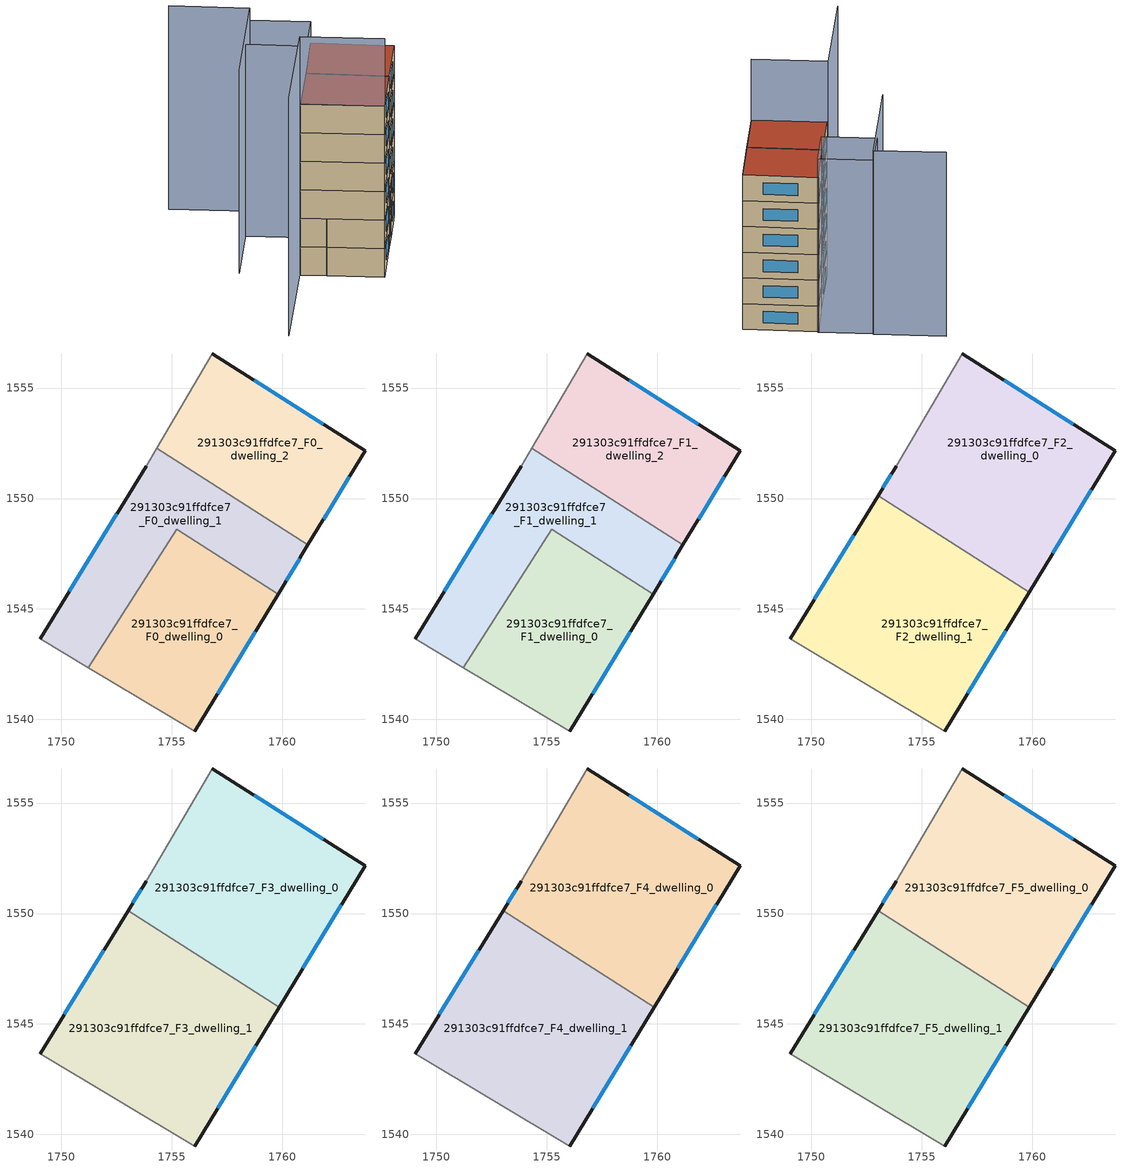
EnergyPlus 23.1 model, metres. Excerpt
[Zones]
291303c91ffdfce7_F0_dwelling_0
 floor ground (EU_floor_Construction): 1759.81,1545.67 1756.04,1539.45 1751.23,1542.34 1755.23,1548.6 z0
 wall outside (EU_wall_Construction): 1756.04,1539.45 1759.81,1545.67 z0:3
 wall adiabatic (EU_wall_Construction): 1751.23,1542.34 1756.04,1539.45 z0:3
 wall to 291303c91ffdfce7_F0_dwelling_1 (EU_wall_Construction): 1759.81,1545.67 1755.23,1548.6 1751.23,1542.35 z0:3
 window (EU_Window_Construction): 1757.08,1541.17 1758.78,1543.96 z0.83:2.17
291303c91ffdfce7_F0_dwelling_1
 floor ground (EU_floor_Construction): 1761.17,1547.9 1759.81,1545.67 1755.23,1548.6 1751.23,1542.34 1749.04,1543.66 1753.84,1551.46 1754.32,1552.27 z0
 wall outside (EU_wall_Construction): 1753.84,1551.46 1749.04,1543.66 / 1759.81,1545.67 1761.17,1547.9 z0:3
 wall adiabatic (EU_wall_Construction): 1749.04,1543.66 1751.23,1542.34 / 1754.32,1552.27 1753.84,1551.46 z0:3
 wall to 291303c91ffdfce7_F0_dwelling_2 (EU_wall_Construction): 1761.17,1547.9 1754.32,1552.27 z0:3
 window (EU_Window_Construction): 1752.52,1549.32 1750.36,1545.81 / 1760.19,1546.28 1760.79,1547.29 z0.83:2.17
291303c91ffdfce7_F0_dwelling_2
 floor ground (EU_floor_Construction): 1763.75,1552.16 1761.17,1547.9 1754.32,1552.27 1756.85,1556.57 z0
 wall outside (EU_wall_Construction): 1761.17,1547.9 1763.75,1552.16 1756.85,1556.57 z0:3
 wall adiabatic (EU_wall_Construction): 1756.85,1556.57 1754.32,1552.27 z0:3
 window (EU_Window_Construction): 1761.85,1553.37 1758.75,1555.35 / 1761.88,1549.07 1763.04,1550.99 z0.83:2.17
291303c91ffdfce7_F1_dwelling_0
 floor to 291303c91ffdfce7_F0_dwelling_0 (EU_floor_Construction): 1759.81,1545.67 1756.04,1539.45 1751.23,1542.34 1755.23,1548.6 z3
 wall outside (EU_wall_Construction): 1756.04,1539.45 1759.81,1545.67 z3:6
 wall adiabatic (EU_wall_Construction): 1751.23,1542.34 1756.04,1539.45 z3:6
 wall to 291303c91ffdfce7_F1_dwelling_1 (EU_wall_Construction): 1759.81,1545.67 1755.23,1548.6 1751.23,1542.35 z3:6
 window (EU_Window_Construction): 1757.08,1541.17 1758.78,1543.96 z3.83:5.17
291303c91ffdfce7_F1_dwelling_1
 floor to 291303c91ffdfce7_F0_dwelling_1 (EU_floor_Construction): 1761.17,1547.9 1759.81,1545.67 1755.23,1548.6 1751.23,1542.34 1749.04,1543.66 1753.84,1551.46 1754.32,1552.27 z3
 wall outside (EU_wall_Construction): 1753.84,1551.46 1749.04,1543.66 / 1759.81,1545.67 1761.17,1547.9 z3:6
 wall adiabatic (EU_wall_Construction): 1749.04,1543.66 1751.23,1542.34 / 1754.32,1552.27 1753.84,1551.46 z3:6
 wall to 291303c91ffdfce7_F1_dwelling_2 (EU_wall_Construction): 1761.17,1547.9 1754.32,1552.27 z3:6
 window (EU_Window_Construction): 1752.52,1549.32 1750.36,1545.81 / 1760.19,1546.28 1760.79,1547.29 z3.83:5.17
291303c91ffdfce7_F1_dwelling_2
 floor to 291303c91ffdfce7_F0_dwelling_2 (EU_floor_Construction): 1763.75,1552.16 1761.17,1547.9 1754.32,1552.27 1756.85,1556.57 z3
 wall outside (EU_wall_Construction): 1761.17,1547.9 1763.75,1552.16 1756.85,1556.57 z3:6
 wall adiabatic (EU_wall_Construction): 1756.85,1556.57 1754.32,1552.27 z3:6
 window (EU_Window_Construction): 1761.85,1553.37 1758.75,1555.35 / 1761.88,1549.07 1763.04,1550.99 z3.83:5.17
291303c91ffdfce7_F2_dwelling_0
 floor to 291303c91ffdfce7_F1_dwelling_2 (EU_floor_Construction): 1763.75,1552.16 1761.17,1547.9 1754.32,1552.27 1756.85,1556.57 z6
 floor to 291303c91ffdfce7_F1_dwelling_1 (EU_floor_Construction): 1761.17,1547.9 1759.87,1545.76 1753.02,1550.13 1753.84,1551.46 1754.32,1552.27 z6
 wall outside (EU_wall_Construction): 1753.84,1551.46 1753.02,1550.13 / 1759.87,1545.76 1763.75,1552.16 1756.85,1556.57 z6:9
 wall adiabatic (EU_wall_Construction): 1756.85,1556.57 1753.84,1551.46 z6:9
 wall to 291303c91ffdfce7_F2_dwelling_1 (EU_wall_Construction): 1753.02,1550.13 1759.87,1545.76 z6:9
 window (EU_Window_Construction): 1753.62,1551.1 1753.25,1550.5 / 1761.85,1553.37 1758.75,1555.35 / 1760.94,1547.52 1762.68,1550.4 z6.83:8.17
291303c91ffdfce7_F2_dwelling_1
 floor to 291303c91ffdfce7_F1_dwelling_0 (EU_floor_Construction): 1759.81,1545.67 1756.04,1539.45 1751.23,1542.34 1755.23,1548.6 z6
 floor to 291303c91ffdfce7_F1_dwelling_1 (EU_floor_Construction): 1759.87,1545.76 1759.81,1545.67 1755.23,1548.6 1751.23,1542.34 1749.04,1543.66 1753.02,1550.13 z6
 wall outside (EU_wall_Construction): 1756.04,1539.45 1759.87,1545.76 / 1753.02,1550.13 1749.04,1543.66 z6:9
 wall adiabatic (EU_wall_Construction): 1749.04,1543.66 1756.04,1539.45 z6:9
 window (EU_Window_Construction): 1757.09,1541.19 1758.81,1544.02 / 1751.93,1548.35 1750.13,1545.44 z6.83:8.17
291303c91ffdfce7_F3_dwelling_0
 floor to 291303c91ffdfce7_F2_dwelling_0 (EU_floor_Construction): 1763.75,1552.16 1759.87,1545.76 1753.02,1550.13 1753.84,1551.46 1756.85,1556.57 z9
 wall outside (EU_wall_Construction): 1753.84,1551.46 1753.02,1550.13 / 1759.87,1545.76 1763.75,1552.16 1756.85,1556.57 z9:12
 wall adiabatic (EU_wall_Construction): 1756.85,1556.57 1753.84,1551.46 z9:12
 wall to 291303c91ffdfce7_F3_dwelling_1 (EU_wall_Construction): 1753.02,1550.13 1759.87,1545.76 z9:12
 window (EU_Window_Construction): 1753.62,1551.1 1753.25,1550.5 / 1761.85,1553.37 1758.75,1555.35 / 1760.94,1547.52 1762.68,1550.4 z9.83:11.17
291303c91ffdfce7_F3_dwelling_1
 floor to 291303c91ffdfce7_F2_dwelling_1 (EU_floor_Construction): 1759.87,1545.76 1756.04,1539.45 1749.04,1543.66 1753.02,1550.13 z9
 wall outside (EU_wall_Construction): 1756.04,1539.45 1759.87,1545.76 / 1753.02,1550.13 1749.04,1543.66 z9:12
 wall adiabatic (EU_wall_Construction): 1749.04,1543.66 1756.04,1539.45 z9:12
 window (EU_Window_Construction): 1757.09,1541.19 1758.81,1544.02 / 1751.93,1548.35 1750.13,1545.44 z9.83:11.17
291303c91ffdfce7_F4_dwelling_0
 floor to 291303c91ffdfce7_F3_dwelling_0 (EU_floor_Construction): 1763.75,1552.16 1759.87,1545.76 1753.02,1550.13 1753.84,1551.46 1756.85,1556.57 z12
 wall outside (EU_wall_Construction): 1753.84,1551.46 1753.02,1550.13 / 1759.87,1545.76 1763.75,1552.16 1756.85,1556.57 z12:15
 wall adiabatic (EU_wall_Construction): 1756.85,1556.57 1753.84,1551.46 z12:15
 wall to 291303c91ffdfce7_F4_dwelling_1 (EU_wall_Construction): 1753.02,1550.13 1759.87,1545.76 z12:15
 window (EU_Window_Construction): 1753.62,1551.1 1753.25,1550.5 / 1761.85,1553.37 1758.75,1555.35 / 1760.94,1547.52 1762.68,1550.4 z12.83:14.17
291303c91ffdfce7_F4_dwelling_1
 floor to 291303c91ffdfce7_F3_dwelling_1 (EU_floor_Construction): 1759.87,1545.76 1756.04,1539.45 1749.04,1543.66 1753.02,1550.13 z12
 wall outside (EU_wall_Construction): 1756.04,1539.45 1759.87,1545.76 / 1753.02,1550.13 1749.04,1543.66 z12:15
 wall adiabatic (EU_wall_Construction): 1749.04,1543.66 1756.04,1539.45 z12:15
 window (EU_Window_Construction): 1757.09,1541.19 1758.81,1544.02 / 1751.93,1548.35 1750.13,1545.44 z12.83:14.17
291303c91ffdfce7_F5_dwelling_0
 floor to 291303c91ffdfce7_F4_dwelling_0 (EU_floor_Construction): 1763.75,1552.16 1759.87,1545.76 1753.02,1550.13 1753.84,1551.46 1756.85,1556.57 z15
 wall outside (EU_wall_Construction): 1753.84,1551.46 1753.02,1550.13 / 1759.87,1545.76 1763.75,1552.16 1756.85,1556.57 z15:18
 wall adiabatic (EU_wall_Construction): 1756.85,1556.57 1753.84,1551.46 z15:18
 wall to 291303c91ffdfce7_F5_dwelling_1 (EU_wall_Construction): 1753.02,1550.13 1759.87,1545.76 z15:18
 window (EU_Window_Construction): 1753.62,1551.1 1753.25,1550.5 / 1761.85,1553.37 1758.75,1555.35 / 1760.94,1547.52 1762.68,1550.4 z15.83:17.17
 roof outside (EU_roof_Construction): 1759.87,1545.76 1763.75,1552.16 1756.85,1556.57 1753.84,1551.46 1753.02,1550.13 z18
291303c91ffdfce7_F5_dwelling_1
 floor to 291303c91ffdfce7_F4_dwelling_1 (EU_floor_Construction): 1759.87,1545.76 1756.04,1539.45 1749.04,1543.66 1753.02,1550.13 z15
 wall outside (EU_wall_Construction): 1756.04,1539.45 1759.87,1545.76 / 1753.02,1550.13 1749.04,1543.66 z15:18
 wall adiabatic (EU_wall_Construction): 1749.04,1543.66 1756.04,1539.45 z15:18
 window (EU_Window_Construction): 1757.09,1541.19 1758.81,1544.02 / 1751.93,1548.35 1750.13,1545.44 z15.83:17.17
 roof outside (EU_roof_Construction): 1756.04,1539.45 1759.87,1545.76 1753.02,1550.13 1749.04,1543.66 z18
shading: 1741.16,1530.99 1749.01,1543.77 / 1749.01,1543.77 1756.04,1539.45 z0:25.1; 1745.24,1563.88 1751.94,1559.77 / 1751.94,1559.77 1744.04,1546.86 z0:21.4; 1748.74,1554.57 1751.84,1559.67 / 1751.84,1559.67 1756.95,1556.57 / 1756.95,1556.57 1753.84,1551.46 / 1753.84,1551.46 1748.74,1554.57 z0:20.2
[Building]
EU S2 Campaign: North Axis=0; Terrain=City; Solar Distribution=FullExterior
[Site:Location]
Lyon-Bron: Latitude=45.75; Longitude=5; Time Zone=1; Elevation=198
[SizingPeriod:WeatherFileDays]
AnnualSizingPeriod: Begin Month=1; Begin Day of Month=1; End Month=12; End Day of Month=31; Day of Week for Start Day=Monday; Use Weather File Daylight Saving Period=No; Use Weather File Rain and Snow Indicators=No
[MATERIAL]
EU_InternalMass_Material: Roughness=MediumRough; Thickness=0.1; Conductivity=1; Density=1800; Specific Heat=900; Thermal Absorptance=0.9; Solar Absorptance=0.7; Visible Absorptance=0.7
[MATERIAL:NOMASS] Roughness=MediumRough; Thermal Absorptance=0.9; Solar Absorptance=0.7; Visible Absorptance=0.7
Name | Thermal Resistance
EU_wall_NoMass | 0.87146
EU_roof_NoMass | 0.842276
EU_floor_NoMass | 0.496999
[WINDOWMATERIAL:SIMPLEGLAZINGSYSTEM]
EU_Window_SimpleGlazing: UFactor=2.2525; Solar Heat Gain Coefficient=0.76; Visible Transmittance=0.76
[CONSTRUCTION]
EU_wall_Construction: EU_wall_NoMass
EU_roof_Construction: EU_roof_NoMass
EU_floor_Construction: EU_floor_NoMass
EU_Window_Construction: EU_Window_SimpleGlazing
EU_InternalMass_Construction: EU_InternalMass_Material
[ZONE] Type=1; Multiplier=1; Ceiling Height=autocalculate; Floor Area=autocalculate; Part of Total Floor Area=Yes
Name | Volume
291303c91ffdfce7_F0_dwelling_0; 291303c91ffdfce7_F1_dwelling_0 | 121.911
291303c91ffdfce7_F2_dwelling_0; 291303c91ffdfce7_F2_dwelling_1 | 182.875
291303c91ffdfce7_F3_dwelling_0; 291303c91ffdfce7_F4_dwelling_0; 291303c91ffdfce7_F5_dwelling_0 | 182.878
291303c91ffdfce7_F0_dwelling_1; 291303c91ffdfce7_F1_dwelling_1 | 121.928
291303c91ffdfce7_F3_dwelling_1; 291303c91ffdfce7_F4_dwelling_1; 291303c91ffdfce7_F5_dwelling_1 | 182.884
291303c91ffdfce7_F0_dwelling_2; 291303c91ffdfce7_F1_dwelling_2 | 121.915
[INTERNALMASS] Construction=EU_InternalMass_Construction
Name | Zone or ZoneList | Surface Area
291303c91ffdfce7_F0_dwelling_0_EU_InternalMass | 291303c91ffdfce7_F0_dwelling_0 | 40.6383
291303c91ffdfce7_F0_dwelling_1_EU_InternalMass | 291303c91ffdfce7_F0_dwelling_1 | 40.6425
291303c91ffdfce7_F0_dwelling_2_EU_InternalMass | 291303c91ffdfce7_F0_dwelling_2 | 40.6399
291303c91ffdfce7_F1_dwelling_0_EU_InternalMass | 291303c91ffdfce7_F1_dwelling_0 | 40.6383
291303c91ffdfce7_F1_dwelling_1_EU_InternalMass | 291303c91ffdfce7_F1_dwelling_1 | 40.6425
291303c91ffdfce7_F1_dwelling_2_EU_InternalMass | 291303c91ffdfce7_F1_dwelling_2 | 40.6399
291303c91ffdfce7_F2_dwelling_0_EU_InternalMass | 291303c91ffdfce7_F2_dwelling_0 | 60.9596
291303c91ffdfce7_F2_dwelling_1_EU_InternalMass | 291303c91ffdfce7_F2_dwelling_1 | 60.9614
291303c91ffdfce7_F3_dwelling_0_EU_InternalMass | 291303c91ffdfce7_F3_dwelling_0 | 60.9596
291303c91ffdfce7_F3_dwelling_1_EU_InternalMass | 291303c91ffdfce7_F3_dwelling_1 | 60.9614
291303c91ffdfce7_F4_dwelling_0_EU_InternalMass | 291303c91ffdfce7_F4_dwelling_0 | 60.9596
291303c91ffdfce7_F4_dwelling_1_EU_InternalMass | 291303c91ffdfce7_F4_dwelling_1 | 60.9614
291303c91ffdfce7_F5_dwelling_0_EU_InternalMass | 291303c91ffdfce7_F5_dwelling_0 | 60.9596
291303c91ffdfce7_F5_dwelling_1_EU_InternalMass | 291303c91ffdfce7_F5_dwelling_1 | 60.9614
[OTHEREQUIPMENT] Fuel Type=Electricity; Design Level Calculation Method=Watts/Area; Power per Zone Floor Area=1; Fraction Latent=0; Fraction Radiant=0; Fraction Lost=0; Carbon Dioxide Generation Rate=0; EndUse Subcategory=EU_Step8_InternalGains
Name | Zone or ZoneList or Space or SpaceList | Schedule
EU_Step8_InternalGain_291303c91ffdfce7_F0_dwelling_0_f000 | 291303c91ffdfce7_F0_dwelling_0 | EU_Step8_GainSchedule_291303c91ffdfce7_F0_dwelling_0_f000
EU_Step8_InternalGain_291303c91ffdfce7_F0_dwelling_1_f000 | 291303c91ffdfce7_F0_dwelling_1 | EU_Step8_GainSchedule_291303c91ffdfce7_F0_dwelling_1_f000
EU_Step8_InternalGain_291303c91ffdfce7_F0_dwelling_2_f000 | 291303c91ffdfce7_F0_dwelling_2 | EU_Step8_GainSchedule_291303c91ffdfce7_F0_dwelling_2_f000
EU_Step8_InternalGain_291303c91ffdfce7_F1_dwelling_0_f000 | 291303c91ffdfce7_F1_dwelling_0 | EU_Step8_GainSchedule_291303c91ffdfce7_F1_dwelling_0_f000
EU_Step8_InternalGain_291303c91ffdfce7_F1_dwelling_1_f000 | 291303c91ffdfce7_F1_dwelling_1 | EU_Step8_GainSchedule_291303c91ffdfce7_F1_dwelling_1_f000
EU_Step8_InternalGain_291303c91ffdfce7_F1_dwelling_2_f000 | 291303c91ffdfce7_F1_dwelling_2 | EU_Step8_GainSchedule_291303c91ffdfce7_F1_dwelling_2_f000
EU_Step8_InternalGain_291303c91ffdfce7_F2_dwelling_0_f000 | 291303c91ffdfce7_F2_dwelling_0 | EU_Step8_GainSchedule_291303c91ffdfce7_F2_dwelling_0_f000
EU_Step8_InternalGain_291303c91ffdfce7_F2_dwelling_1_f000 | 291303c91ffdfce7_F2_dwelling_1 | EU_Step8_GainSchedule_291303c91ffdfce7_F2_dwelling_1_f000
EU_Step8_InternalGain_291303c91ffdfce7_F3_dwelling_0_f000 | 291303c91ffdfce7_F3_dwelling_0 | EU_Step8_GainSchedule_291303c91ffdfce7_F3_dwelling_0_f000
EU_Step8_InternalGain_291303c91ffdfce7_F3_dwelling_1_f000 | 291303c91ffdfce7_F3_dwelling_1 | EU_Step8_GainSchedule_291303c91ffdfce7_F3_dwelling_1_f000
EU_Step8_InternalGain_291303c91ffdfce7_F4_dwelling_0_f000 | 291303c91ffdfce7_F4_dwelling_0 | EU_Step8_GainSchedule_291303c91ffdfce7_F4_dwelling_0_f000
EU_Step8_InternalGain_291303c91ffdfce7_F4_dwelling_1_f000 | 291303c91ffdfce7_F4_dwelling_1 | EU_Step8_GainSchedule_291303c91ffdfce7_F4_dwelling_1_f000
EU_Step8_InternalGain_291303c91ffdfce7_F5_dwelling_0_f000 | 291303c91ffdfce7_F5_dwelling_0 | EU_Step8_GainSchedule_291303c91ffdfce7_F5_dwelling_0_f000
EU_Step8_InternalGain_291303c91ffdfce7_F5_dwelling_1_f000 | 291303c91ffdfce7_F5_dwelling_1 | EU_Step8_GainSchedule_291303c91ffdfce7_F5_dwelling_1_f000
[ZONEVENTILATION:DESIGNFLOWRATE] Schedule=EU_AlwaysOn; Design Flow Rate Calculation Method=AirChanges/Hour; Air Changes per Hour=0.425; Ventilation Type=Natural; Fan Pressure Rise=0; Fan Total Efficiency=1; Constant Term Coefficient=1; Temperature Term Coefficient=0; Velocity Term Coefficient=0; Velocity Squared Term Coefficient=0; Minimum Indoor Temperature=-100; Maximum Indoor Temperature=100; Delta Temperature=-100; Minimum Outdoor Temperature=-100; Maximum Outdoor Temperature=100; Maximum Wind Speed=40
Name | Zone or ZoneList or Space or SpaceList
EU_ConstantAir_291303c91ffdfce7_F0_dwelling_0 | 291303c91ffdfce7_F0_dwelling_0
EU_ConstantAir_291303c91ffdfce7_F0_dwelling_1 | 291303c91ffdfce7_F0_dwelling_1
EU_ConstantAir_291303c91ffdfce7_F0_dwelling_2 | 291303c91ffdfce7_F0_dwelling_2
EU_ConstantAir_291303c91ffdfce7_F1_dwelling_0 | 291303c91ffdfce7_F1_dwelling_0
EU_ConstantAir_291303c91ffdfce7_F1_dwelling_1 | 291303c91ffdfce7_F1_dwelling_1
EU_ConstantAir_291303c91ffdfce7_F1_dwelling_2 | 291303c91ffdfce7_F1_dwelling_2
EU_ConstantAir_291303c91ffdfce7_F2_dwelling_0 | 291303c91ffdfce7_F2_dwelling_0
EU_ConstantAir_291303c91ffdfce7_F2_dwelling_1 | 291303c91ffdfce7_F2_dwelling_1
EU_ConstantAir_291303c91ffdfce7_F3_dwelling_0 | 291303c91ffdfce7_F3_dwelling_0
EU_ConstantAir_291303c91ffdfce7_F3_dwelling_1 | 291303c91ffdfce7_F3_dwelling_1
EU_ConstantAir_291303c91ffdfce7_F4_dwelling_0 | 291303c91ffdfce7_F4_dwelling_0
EU_ConstantAir_291303c91ffdfce7_F4_dwelling_1 | 291303c91ffdfce7_F4_dwelling_1
EU_ConstantAir_291303c91ffdfce7_F5_dwelling_0 | 291303c91ffdfce7_F5_dwelling_0
EU_ConstantAir_291303c91ffdfce7_F5_dwelling_1 | 291303c91ffdfce7_F5_dwelling_1
[HVACTEMPLATE:THERMOSTAT] Constant Heating Setpoint=20; Constant Cooling Setpoint=50
EU_HeatOnly_291303c91ffdfce7_F0_dwelling_0; EU_HeatOnly_291303c91ffdfce7_F0_dwelling_1; EU_HeatOnly_291303c91ffdfce7_F0_dwelling_2; EU_HeatOnly_291303c91ffdfce7_F1_dwelling_0; EU_HeatOnly_291303c91ffdfce7_F1_dwelling_1; EU_HeatOnly_291303c91ffdfce7_F1_dwelling_2; EU_HeatOnly_291303c91ffdfce7_F2_dwelling_0; EU_HeatOnly_291303c91ffdfce7_F2_dwelling_1; EU_HeatOnly_291303c91ffdfce7_F3_dwelling_0; EU_HeatOnly_291303c91ffdfce7_F3_dwelling_1; EU_HeatOnly_291303c91ffdfce7_F4_dwelling_0; EU_HeatOnly_291303c91ffdfce7_F4_dwelling_1; EU_HeatOnly_291303c91ffdfce7_F5_dwelling_0; EU_HeatOnly_291303c91ffdfce7_F5_dwelling_1
[HVACTEMPLATE:ZONE:IDEALLOADSAIRSYSTEM] System Availability Schedule=EU_AlwaysOn; Maximum Heating Supply Air Temperature=50; Minimum Cooling Supply Air Temperature=13; Maximum Heating Supply Air Humidity Ratio=0.0156; Minimum Cooling Supply Air Humidity Ratio=0.0077; Heating Limit=NoLimit; Cooling Limit=NoLimit; Heating Availability Schedule=EU_AlwaysOn; Cooling Availability Schedule=EU_CoolingOff; Dehumidification Control Type=ConstantSensibleHeatRatio; Cooling Sensible Heat Ratio=0.7; Dehumidification Setpoint=60; Humidification Control Type=None; Humidification Setpoint=30; Outdoor Air Method=None; Outdoor Air Flow Rate per Person=0.00944; Outdoor Air Flow Rate per Zone Floor Area=0; Outdoor Air Flow Rate per Zone=0; Demand Controlled Ventilation Type=None; Outdoor Air Economizer Type=NoEconomizer; Heat Recovery Type=None; Sensible Heat Recovery Effectiveness=0.7; Latent Heat Recovery Effectiveness=0.65
Name | Template Thermostat
291303c91ffdfce7_F0_dwelling_0 | EU_HeatOnly_291303c91ffdfce7_F0_dwelling_0
291303c91ffdfce7_F0_dwelling_1 | EU_HeatOnly_291303c91ffdfce7_F0_dwelling_1
291303c91ffdfce7_F0_dwelling_2 | EU_HeatOnly_291303c91ffdfce7_F0_dwelling_2
291303c91ffdfce7_F1_dwelling_0 | EU_HeatOnly_291303c91ffdfce7_F1_dwelling_0
291303c91ffdfce7_F1_dwelling_1 | EU_HeatOnly_291303c91ffdfce7_F1_dwelling_1
291303c91ffdfce7_F1_dwelling_2 | EU_HeatOnly_291303c91ffdfce7_F1_dwelling_2
291303c91ffdfce7_F2_dwelling_0 | EU_HeatOnly_291303c91ffdfce7_F2_dwelling_0
291303c91ffdfce7_F2_dwelling_1 | EU_HeatOnly_291303c91ffdfce7_F2_dwelling_1
291303c91ffdfce7_F3_dwelling_0 | EU_HeatOnly_291303c91ffdfce7_F3_dwelling_0
291303c91ffdfce7_F3_dwelling_1 | EU_HeatOnly_291303c91ffdfce7_F3_dwelling_1
291303c91ffdfce7_F4_dwelling_0 | EU_HeatOnly_291303c91ffdfce7_F4_dwelling_0
291303c91ffdfce7_F4_dwelling_1 | EU_HeatOnly_291303c91ffdfce7_F4_dwelling_1
291303c91ffdfce7_F5_dwelling_0 | EU_HeatOnly_291303c91ffdfce7_F5_dwelling_0
291303c91ffdfce7_F5_dwelling_1 | EU_HeatOnly_291303c91ffdfce7_F5_dwelling_1
[SIZING:ZONE] Zone Cooling Design Supply Air Temperature Input Method=SupplyAirTemperature; Zone Cooling Design Supply Air Temperature=13; Zone Heating Design Supply Air Temperature Input Method=SupplyAirTemperature; Zone Heating Design Supply Air Temperature=50; Zone Cooling Design Supply Air Humidity Ratio=0.008; Zone Heating Design Supply Air Humidity Ratio=0.008; Cooling Design Air Flow Method=DesignDay; Cooling Design Air Flow Rate=0; Cooling Minimum Air Flow per Zone Floor Area=0.000762; Cooling Minimum Air Flow=0; Cooling Minimum Air Flow Fraction=0.2; Heating Design Air Flow Method=DesignDay; Heating Design Air Flow Rate=0; Heating Maximum Air Flow per Zone Floor Area=0.002032; Heating Maximum Air Flow=0.141576; Heating Maximum Air Flow Fraction=0.3; Account for Dedicated Outdoor Air System=No; Dedicated Outdoor Air System Control Strategy=NeutralSupplyAir; Dedicated Outdoor Air Low Setpoint Temperature for Design=autosize; Dedicated Outdoor Air High Setpoint Temperature for Design=autosize; Zone Load Sizing Method=Sensible Load Only No Latent Load; Zone Latent Cooling Design Supply Air Humidity Ratio Input Method=HumidityRatioDifference; Zone Cooling Design Supply Air Humidity Ratio Difference=0.005; Zone Latent Heating Design Supply Air Humidity Ratio Input Method=HumidityRatioDifference; Zone Humidification Design Supply Air Humidity Ratio Difference=0.005
291303c91ffdfce7_F0_dwelling_0; 291303c91ffdfce7_F0_dwelling_1; 291303c91ffdfce7_F0_dwelling_2; 291303c91ffdfce7_F1_dwelling_0; 291303c91ffdfce7_F1_dwelling_1; 291303c91ffdfce7_F1_dwelling_2; 291303c91ffdfce7_F2_dwelling_0; 291303c91ffdfce7_F2_dwelling_1; 291303c91ffdfce7_F3_dwelling_0; 291303c91ffdfce7_F3_dwelling_1; 291303c91ffdfce7_F4_dwelling_0; 291303c91ffdfce7_F4_dwelling_1; 291303c91ffdfce7_F5_dwelling_0; 291303c91ffdfce7_F5_dwelling_1
[SCHEDULE:CONSTANT]
Name | Hourly Value
EU_AlwaysOn | 1
EU_CoolingOff | 0
[SCHEDULE:FILE] Column Number=1; Rows to Skip at Top=0; Number of Hours of Data=8760; Column Separator=Comma; Interpolate to Timestep=No; Minutes per Item=60; Adjust Schedule for Daylight Savings=Yes
Name | File
EU_Step8_GainSchedule_291303c91ffdfce7_F0_dwelling_0_f000 | ../../schedules/291303c91ffdfce7/291303c91ffdfce7_F0_dwelling_0_f000_gain.csv
EU_Step8_GainSchedule_291303c91ffdfce7_F0_dwelling_1_f000 | ../../schedules/291303c91ffdfce7/291303c91ffdfce7_F0_dwelling_1_f000_gain.csv
EU_Step8_GainSchedule_291303c91ffdfce7_F0_dwelling_2_f000 | ../../schedules/291303c91ffdfce7/291303c91ffdfce7_F0_dwelling_2_f000_gain.csv
EU_Step8_GainSchedule_291303c91ffdfce7_F1_dwelling_0_f000 | ../../schedules/291303c91ffdfce7/291303c91ffdfce7_F1_dwelling_0_f000_gain.csv
EU_Step8_GainSchedule_291303c91ffdfce7_F1_dwelling_1_f000 | ../../schedules/291303c91ffdfce7/291303c91ffdfce7_F1_dwelling_1_f000_gain.csv
EU_Step8_GainSchedule_291303c91ffdfce7_F1_dwelling_2_f000 | ../../schedules/291303c91ffdfce7/291303c91ffdfce7_F1_dwelling_2_f000_gain.csv
EU_Step8_GainSchedule_291303c91ffdfce7_F2_dwelling_0_f000 | ../../schedules/291303c91ffdfce7/291303c91ffdfce7_F2_dwelling_0_f000_gain.csv
EU_Step8_GainSchedule_291303c91ffdfce7_F2_dwelling_1_f000 | ../../schedules/291303c91ffdfce7/291303c91ffdfce7_F2_dwelling_1_f000_gain.csv
EU_Step8_GainSchedule_291303c91ffdfce7_F3_dwelling_0_f000 | ../../schedules/291303c91ffdfce7/291303c91ffdfce7_F3_dwelling_0_f000_gain.csv
EU_Step8_GainSchedule_291303c91ffdfce7_F3_dwelling_1_f000 | ../../schedules/291303c91ffdfce7/291303c91ffdfce7_F3_dwelling_1_f000_gain.csv
EU_Step8_GainSchedule_291303c91ffdfce7_F4_dwelling_0_f000 | ../../schedules/291303c91ffdfce7/291303c91ffdfce7_F4_dwelling_0_f000_gain.csv
EU_Step8_GainSchedule_291303c91ffdfce7_F4_dwelling_1_f000 | ../../schedules/291303c91ffdfce7/291303c91ffdfce7_F4_dwelling_1_f000_gain.csv
EU_Step8_GainSchedule_291303c91ffdfce7_F5_dwelling_0_f000 | ../../schedules/291303c91ffdfce7/291303c91ffdfce7_F5_dwelling_0_f000_gain.csv
EU_Step8_GainSchedule_291303c91ffdfce7_F5_dwelling_1_f000 | ../../schedules/291303c91ffdfce7/291303c91ffdfce7_F5_dwelling_1_f000_gain.csv
